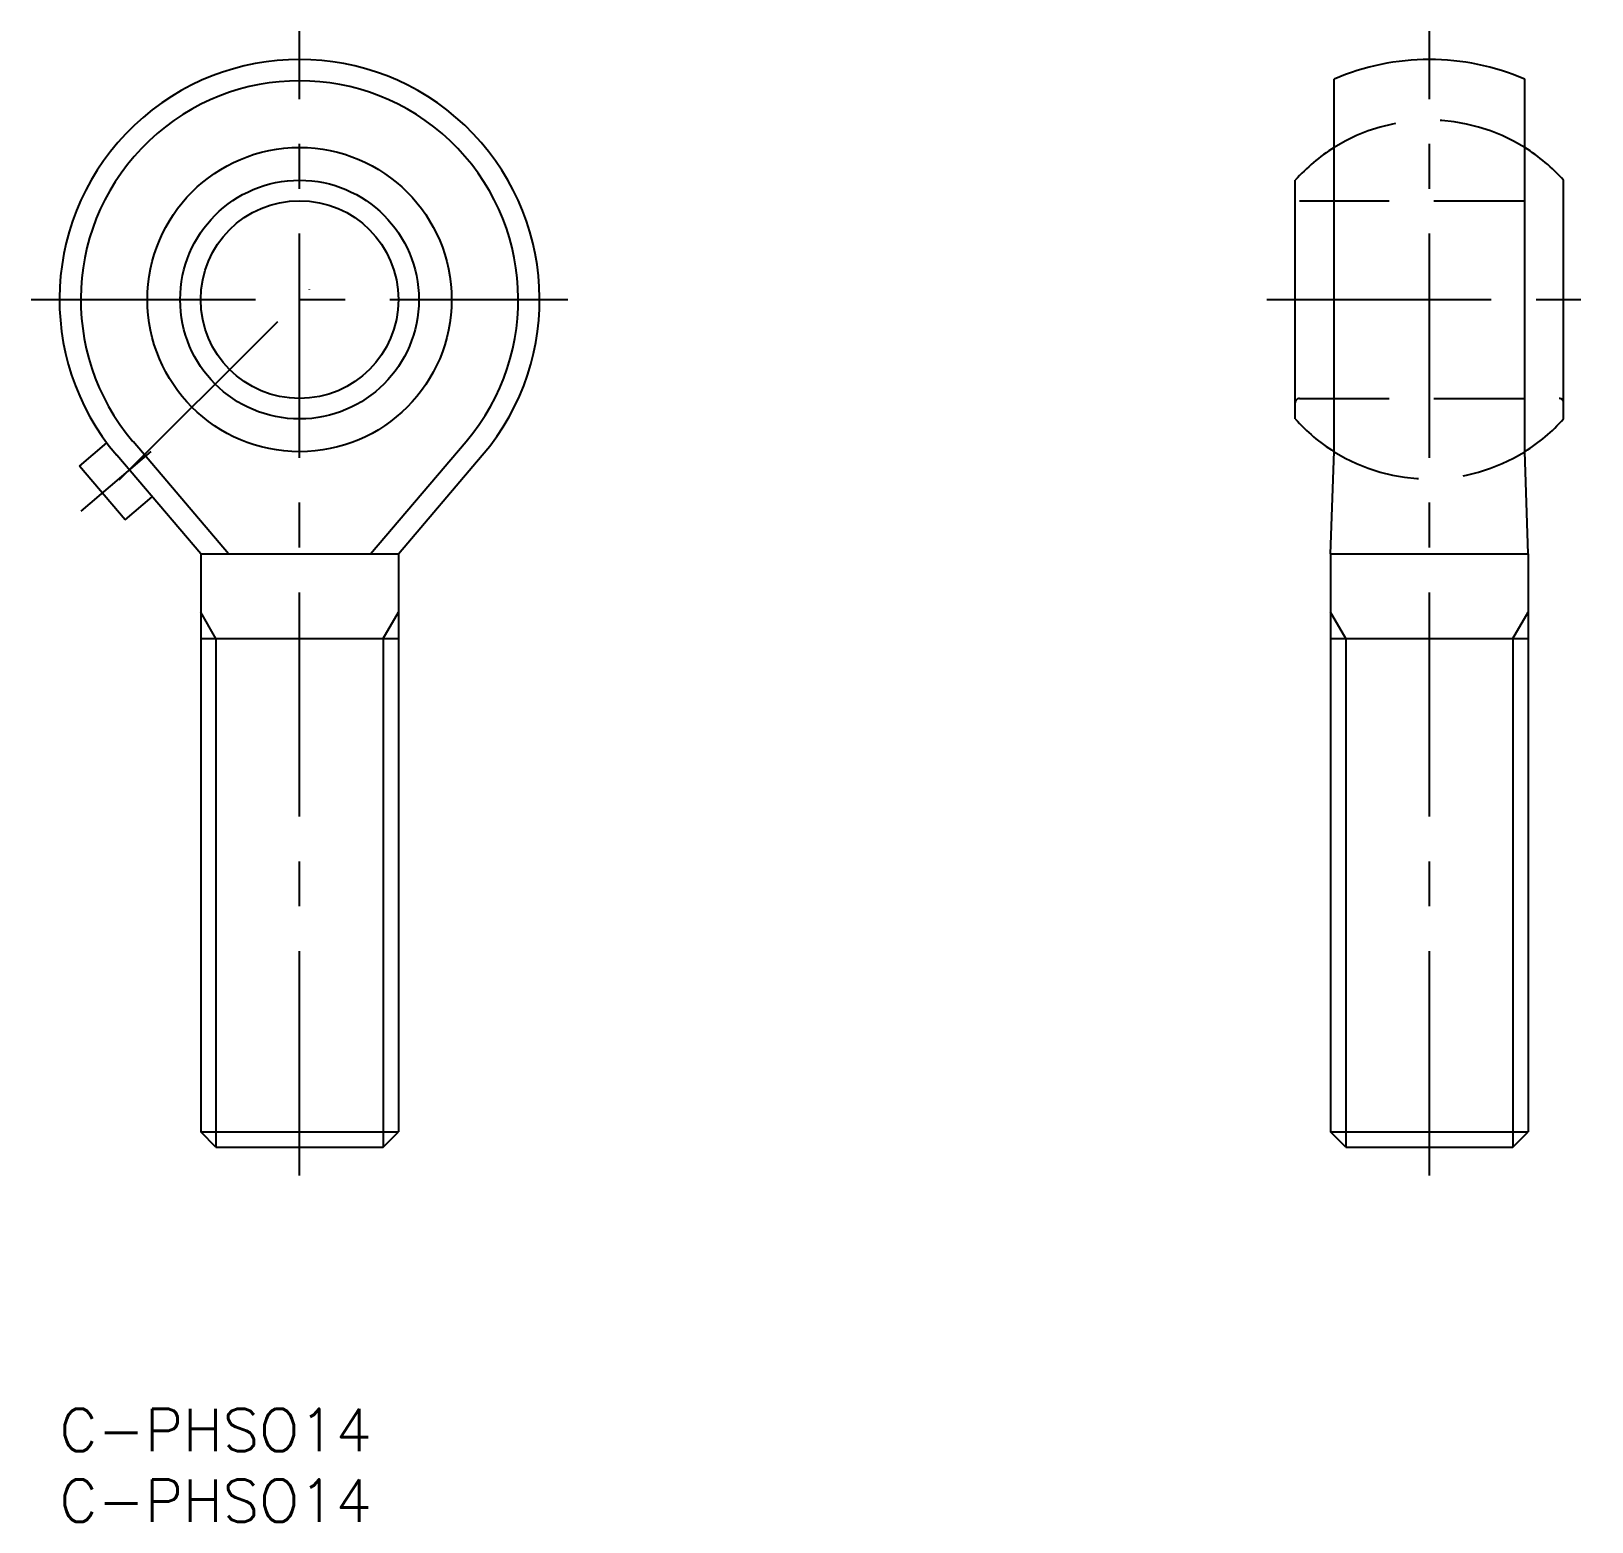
# Model space of a CAD drawing. Extents: x -2 to 108, y -8 to 98.
import ezdxf
from ezdxf.enums import TextEntityAlignment as Align

# ---------------------------------------------------------------- set-up
doc = ezdxf.new("R2010")
doc.units = 0
doc.header["$LTSCALE"] = 0.5
doc.linetypes.add('CENTER', pattern=[50.8, 31.75, -6.35, 6.35, -6.35])
doc.linetypes.add('DASHED', pattern=[19.05, 12.7, -6.35])
doc.layers.get('0').update_dxf_attribs({"linetype": 'CONTINUOUS'})
doc.layers.add('CENTER', color=1, linetype='CENTER')
doc.styles.get("Standard").update_dxf_attribs({"font": 'txt.shx', "height": 3, "bigfont": 'bigfont.shx'})

msp = doc.modelspace()

# ---------------------------------------------------------------- linework, layer by layer
at = {"color": 7, "linetype": 'CONTINUOUS'}
for p, q in [((90.25, 67.76), (90.25, 94.12)), ((103.75, 67.76), (103.75, 94.12)), ((87.5, 70.07), (87.5, 86.97)), ((106.5, 70.07), (106.5, 86.97)), ((1.42, 66.74), (3.35, 68.39)), ((10, 60.52), (4.06, 67.5)), ((11.98, 60.52), (5.21, 68.47)), ((22.02, 60.52), (28.79, 68.47)), ((24, 60.52), (29.94, 67.5)), ((90, 60.52), (90.25, 67.76)), ((104, 60.52), (103.75, 67.76)), ((4.66, 62.94), (1.42, 66.74)), ((4.66, 62.94), (6.56, 64.56)), ((10, 60.52), (10, 19.6)), ((10, 60.52), (24, 60.52)), ((24, 60.52), (24, 19.6)), ((90, 60.52), (90, 19.6)), ((90, 60.52), (104, 60.52)), ((104, 60.52), (104, 19.6)), ((10, 54.52), (24, 54.52)), ((90, 54.52), (104, 54.52)), ((10, 19.6), (24, 19.6)), ((11.08, 18.52), (10, 19.6)), ((22.92, 18.52), (24, 19.6)), ((90, 19.6), (104, 19.6)), ((91.08, 18.52), (90, 19.6)), ((102.92, 18.52), (104, 19.6)), ((11.08, 18.52), (22.92, 18.52)), ((91.08, 18.52), (102.92, 18.52))]:
    msp.add_line(p, q, dxfattribs=at)
at = {"color": 3, "linetype": 'DASHED'}
for p, q in [((87.8, 85.52), (106.2, 85.52)), ((87.8, 71.52), (106.2, 71.52))]:
    msp.add_line(p, q, dxfattribs=at)
at = {"color": 3, "linetype": 'CONTINUOUS'}
for p, q in [((11.08, 54.52), (10, 56.39)), ((22.92, 54.52), (24, 56.39)), ((91.08, 54.52), (90, 56.39)), ((102.92, 54.52), (104, 56.39)), ((11.08, 54.52), (11.08, 18.52)), ((22.92, 54.52), (22.92, 18.52)), ((91.08, 54.52), (91.08, 18.52)), ((102.92, 54.52), (102.92, 18.52))]:
    msp.add_line(p, q, dxfattribs=at)
at = {"color": 7, "linetype": 'CONTINUOUS'}
for radius in [10.77, 8.45, 7]:
    msp.add_circle((17, 78.52), radius, dxfattribs=at)
for centre, radius, start, end in [((17, 78.52), 17, 319.5808, 220.4192), ((97, 78.52), 17, 66.6056, 113.3944), ((17, 78.52), 15.49, 319.5808, 220.4192), ((97, 78.48), 12.74, 121.9864, 138.2045), ((97, 78.48), 12.74, 41.7955, 58.0136), ((97, 78.56), 12.74, 221.7955, 238.0136), ((97, 78.56), 12.74, 301.9864, 318.2045)]:
    msp.add_arc(centre, radius, start, end, dxfattribs=at)
at = {"color": 3, "linetype": 'DASHED'}
for centre, radius, start, end in [((97, 78.48), 12.74, 58.0136, 121.9864), ((87.8, 71.22), 0.3, 90, 180), ((106.2, 71.22), 0.3, 0, 90), ((97, 78.56), 12.74, 238.0136, 301.9864)]:
    msp.add_arc(centre, radius, start, end, dxfattribs=at)
at = {"layer": 'CENTER', "color": 1, "linetype": 'CENTER'}
for p, q in [((17, 16.52), (17, 97.52)), ((97, 16.52), (97, 97.52)), ((-2, 78.52), (36, 78.52)), ((4.23, 65.75), (17.71, 79.23)), ((85.5, 78.52), (108.5, 78.52)), ((6.46, 67.76), (1.51, 63.54))]:
    msp.add_line(p, q, dxfattribs=at)

# ---------------------------------------------------------------- texts
at = {"color": 7, "linetype": 'CONTINUOUS'}
for p in [(0, 0), (0, -5)]:
    msp.add_text('C-PHSO14', height=3, dxfattribs=at).set_placement(p, align=Align.TOP_LEFT)

doc.saveas('drawing.dxf')
